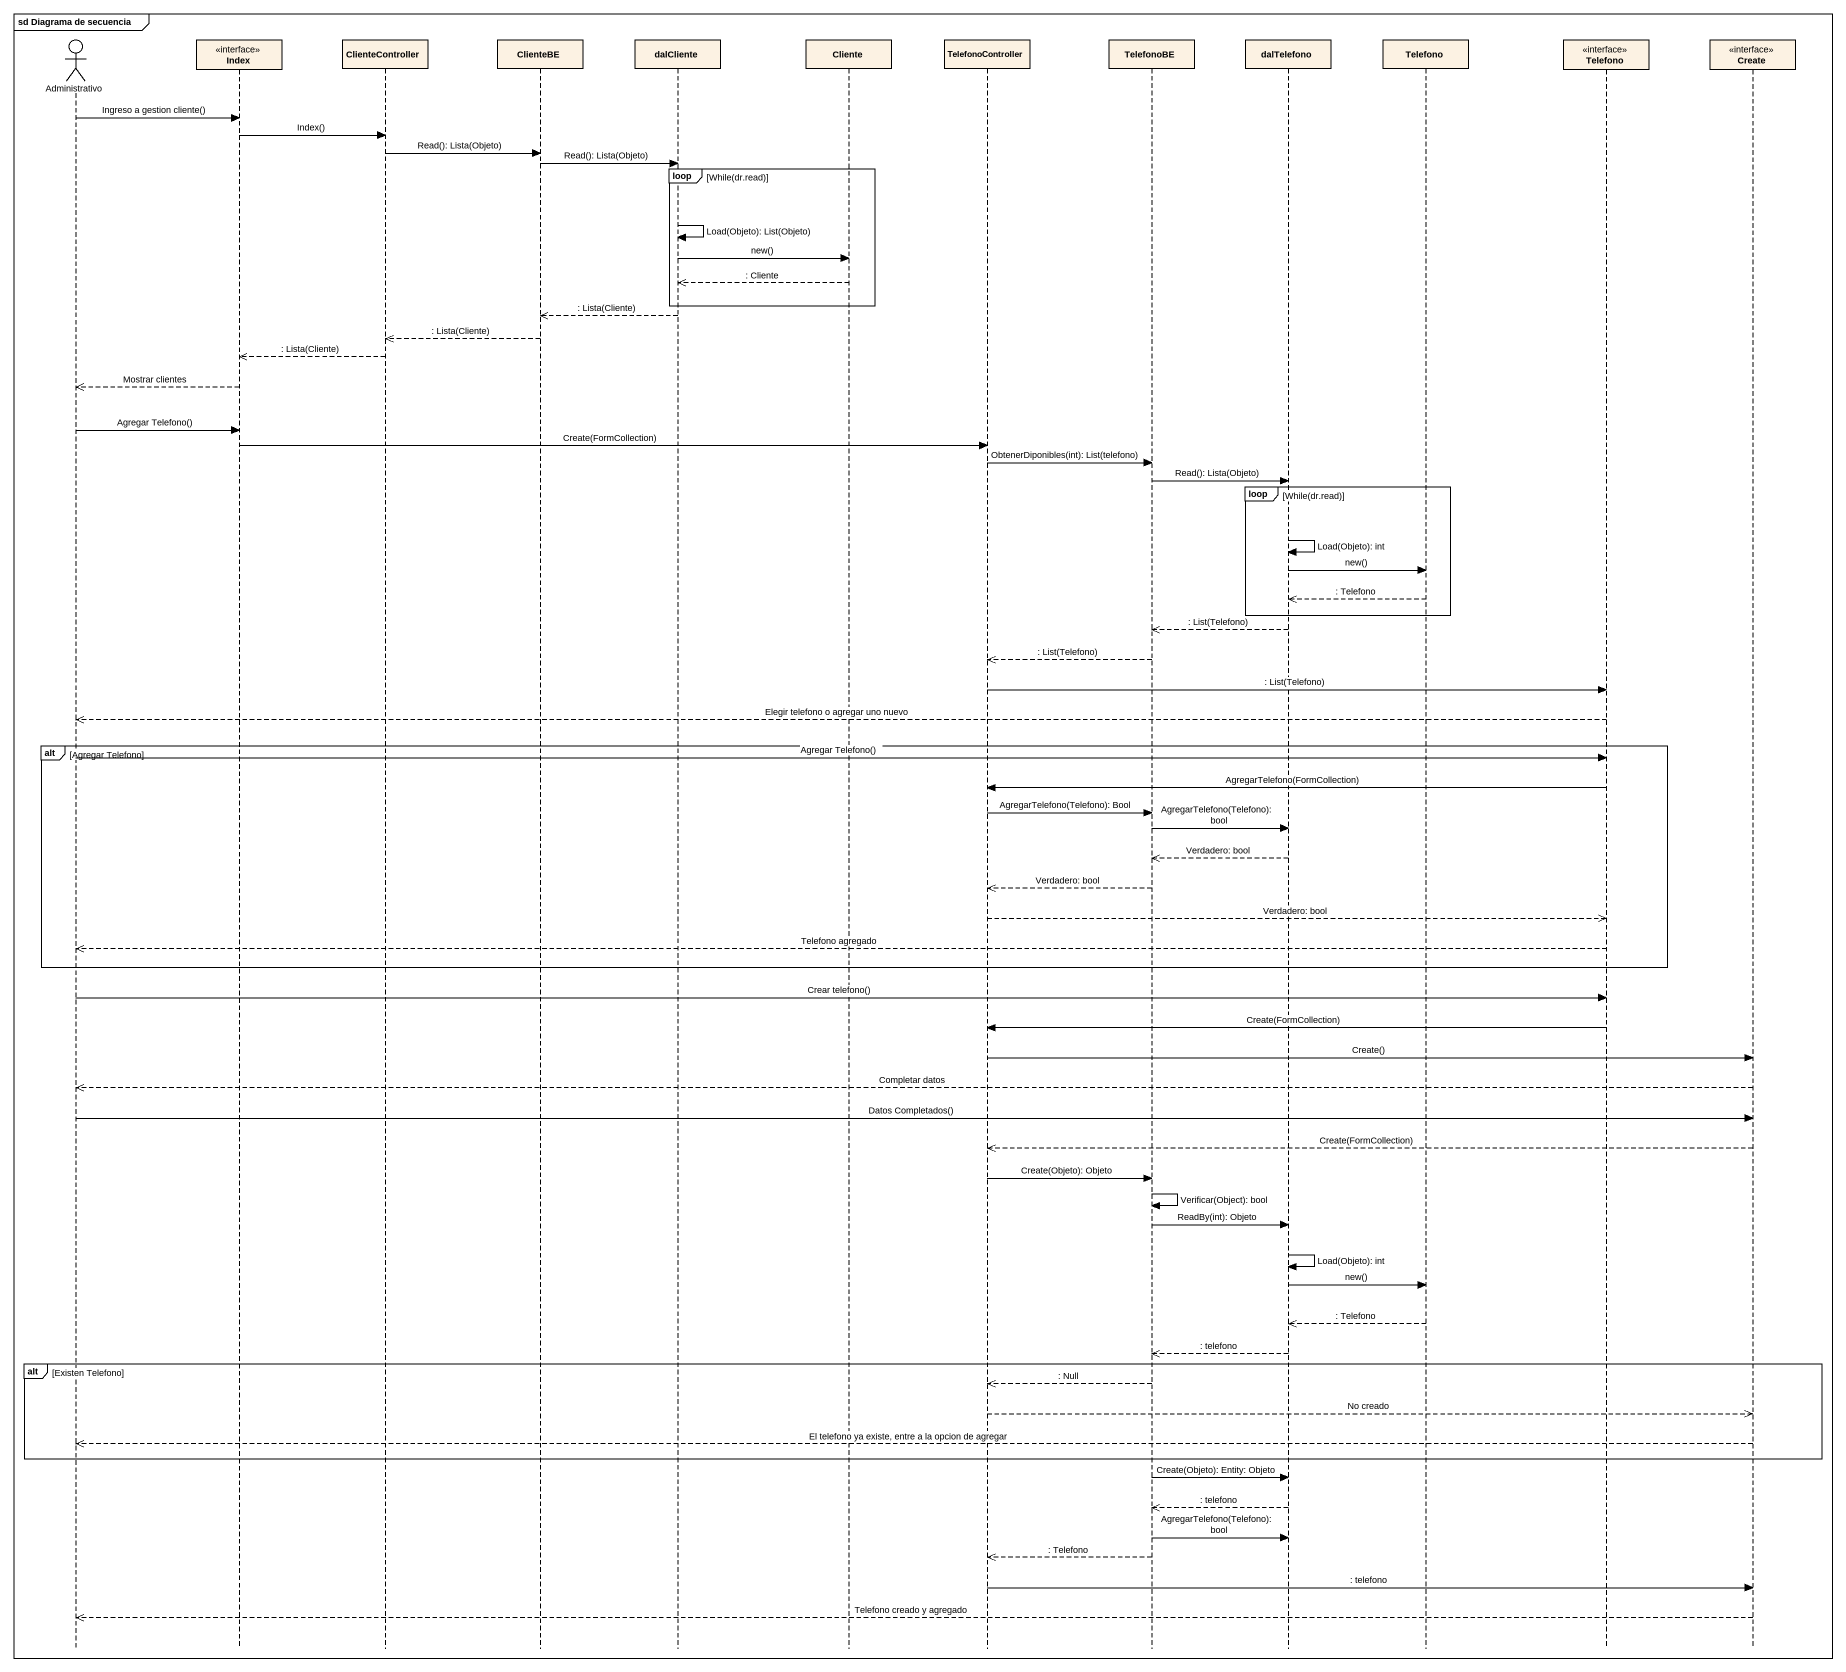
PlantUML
@startuml
mainframe sd Diagrama de secuencia
hide footbox
actor Administrativo
participant Index <<interface>>
participant ClienteController
participant ClienteBE
participant dalCliente
participant Cliente
participant TelefonoController
participant TelefonoBE
participant dalTelefono
participant Telefono
participant "Telefono" as Telefono_2 <<interface>>
participant "Create" as Create_ <<interface>>

Administrativo -> Index : Ingreso a gestion cliente()
Index -> ClienteController : Index()
ClienteController -> ClienteBE : Read(): Lista(Objeto)
ClienteBE -> dalCliente : Read(): Lista(Objeto)
loop While(dr.read)
  dalCliente -> dalCliente : Load(Objeto): List(Objeto)
  dalCliente -> Cliente : new()
  Cliente -->> dalCliente : : Cliente
end
dalCliente -->> ClienteBE : : Lista(Cliente)
ClienteBE -->> ClienteController : : Lista(Cliente)
ClienteController -->> Index : : Lista(Cliente)
Index -->> Administrativo : Mostrar clientes
Administrativo -> Index : Agregar Telefono()
Index -> TelefonoController : Create(FormCollection)
TelefonoController -> TelefonoBE : ObtenerDiponibles(int): List(telefono)
TelefonoBE -> dalTelefono : Read(): Lista(Objeto)
loop While(dr.read)
  dalTelefono -> dalTelefono : Load(Objeto): int
  dalTelefono -> Telefono : new()
  Telefono -->> dalTelefono : : Telefono
end
dalTelefono -->> TelefonoBE : : List(Telefono)
TelefonoBE -->> TelefonoController : : List(Telefono)
TelefonoController -> Telefono_2 : : List(Telefono)
Telefono_2 -->> Administrativo : Elegir telefono o agregar uno nuevo
alt Agregar Telefono
  Administrativo -> Telefono_2 : Agregar Telefono()
  Telefono_2 -> TelefonoController : AgregarTelefono(FormCollection)
  TelefonoController -> TelefonoBE : AgregarTelefono(Telefono): Bool
  TelefonoBE -> dalTelefono : AgregarTelefono(Telefono): bool
  dalTelefono -->> TelefonoBE : Verdadero: bool
  TelefonoBE -->> TelefonoController : Verdadero: bool
  TelefonoController -->> Telefono_2 : Verdadero: bool
  Telefono_2 -->> Administrativo : Telefono agregado
end
Administrativo -> Telefono_2 : Crear telefono()
Telefono_2 -> TelefonoController : Create(FormCollection)
TelefonoController -> Create_ : Create()
Create_ -->> Administrativo : Completar datos
Administrativo -> Create_ : Datos Completados()
Create_ -->> TelefonoController : Create(FormCollection)
TelefonoController -> TelefonoBE : Create(Objeto): Objeto
TelefonoBE -> TelefonoBE : Verificar(Object): bool
TelefonoBE -> dalTelefono : ReadBy(int): Objeto
dalTelefono -> dalTelefono : Load(Objeto): int
dalTelefono -> Telefono : new()
Telefono -->> dalTelefono : : Telefono
dalTelefono -->> TelefonoBE : : telefono
alt Existen Telefono
  TelefonoBE -->> TelefonoController : : Null
  TelefonoController -->> Create_ : No creado
  Create_ -->> Administrativo : El telefono ya existe, entre a la opcion de agregar
end
TelefonoBE -> dalTelefono : Create(Objeto): Entity: Objeto
dalTelefono -->> TelefonoBE : : telefono
TelefonoBE -> dalTelefono : AgregarTelefono(Telefono): bool
TelefonoBE -->> TelefonoController : : Telefono
TelefonoController -> Create_ : : telefono
Create_ -->> Administrativo : Telefono creado y agregado
@enduml
